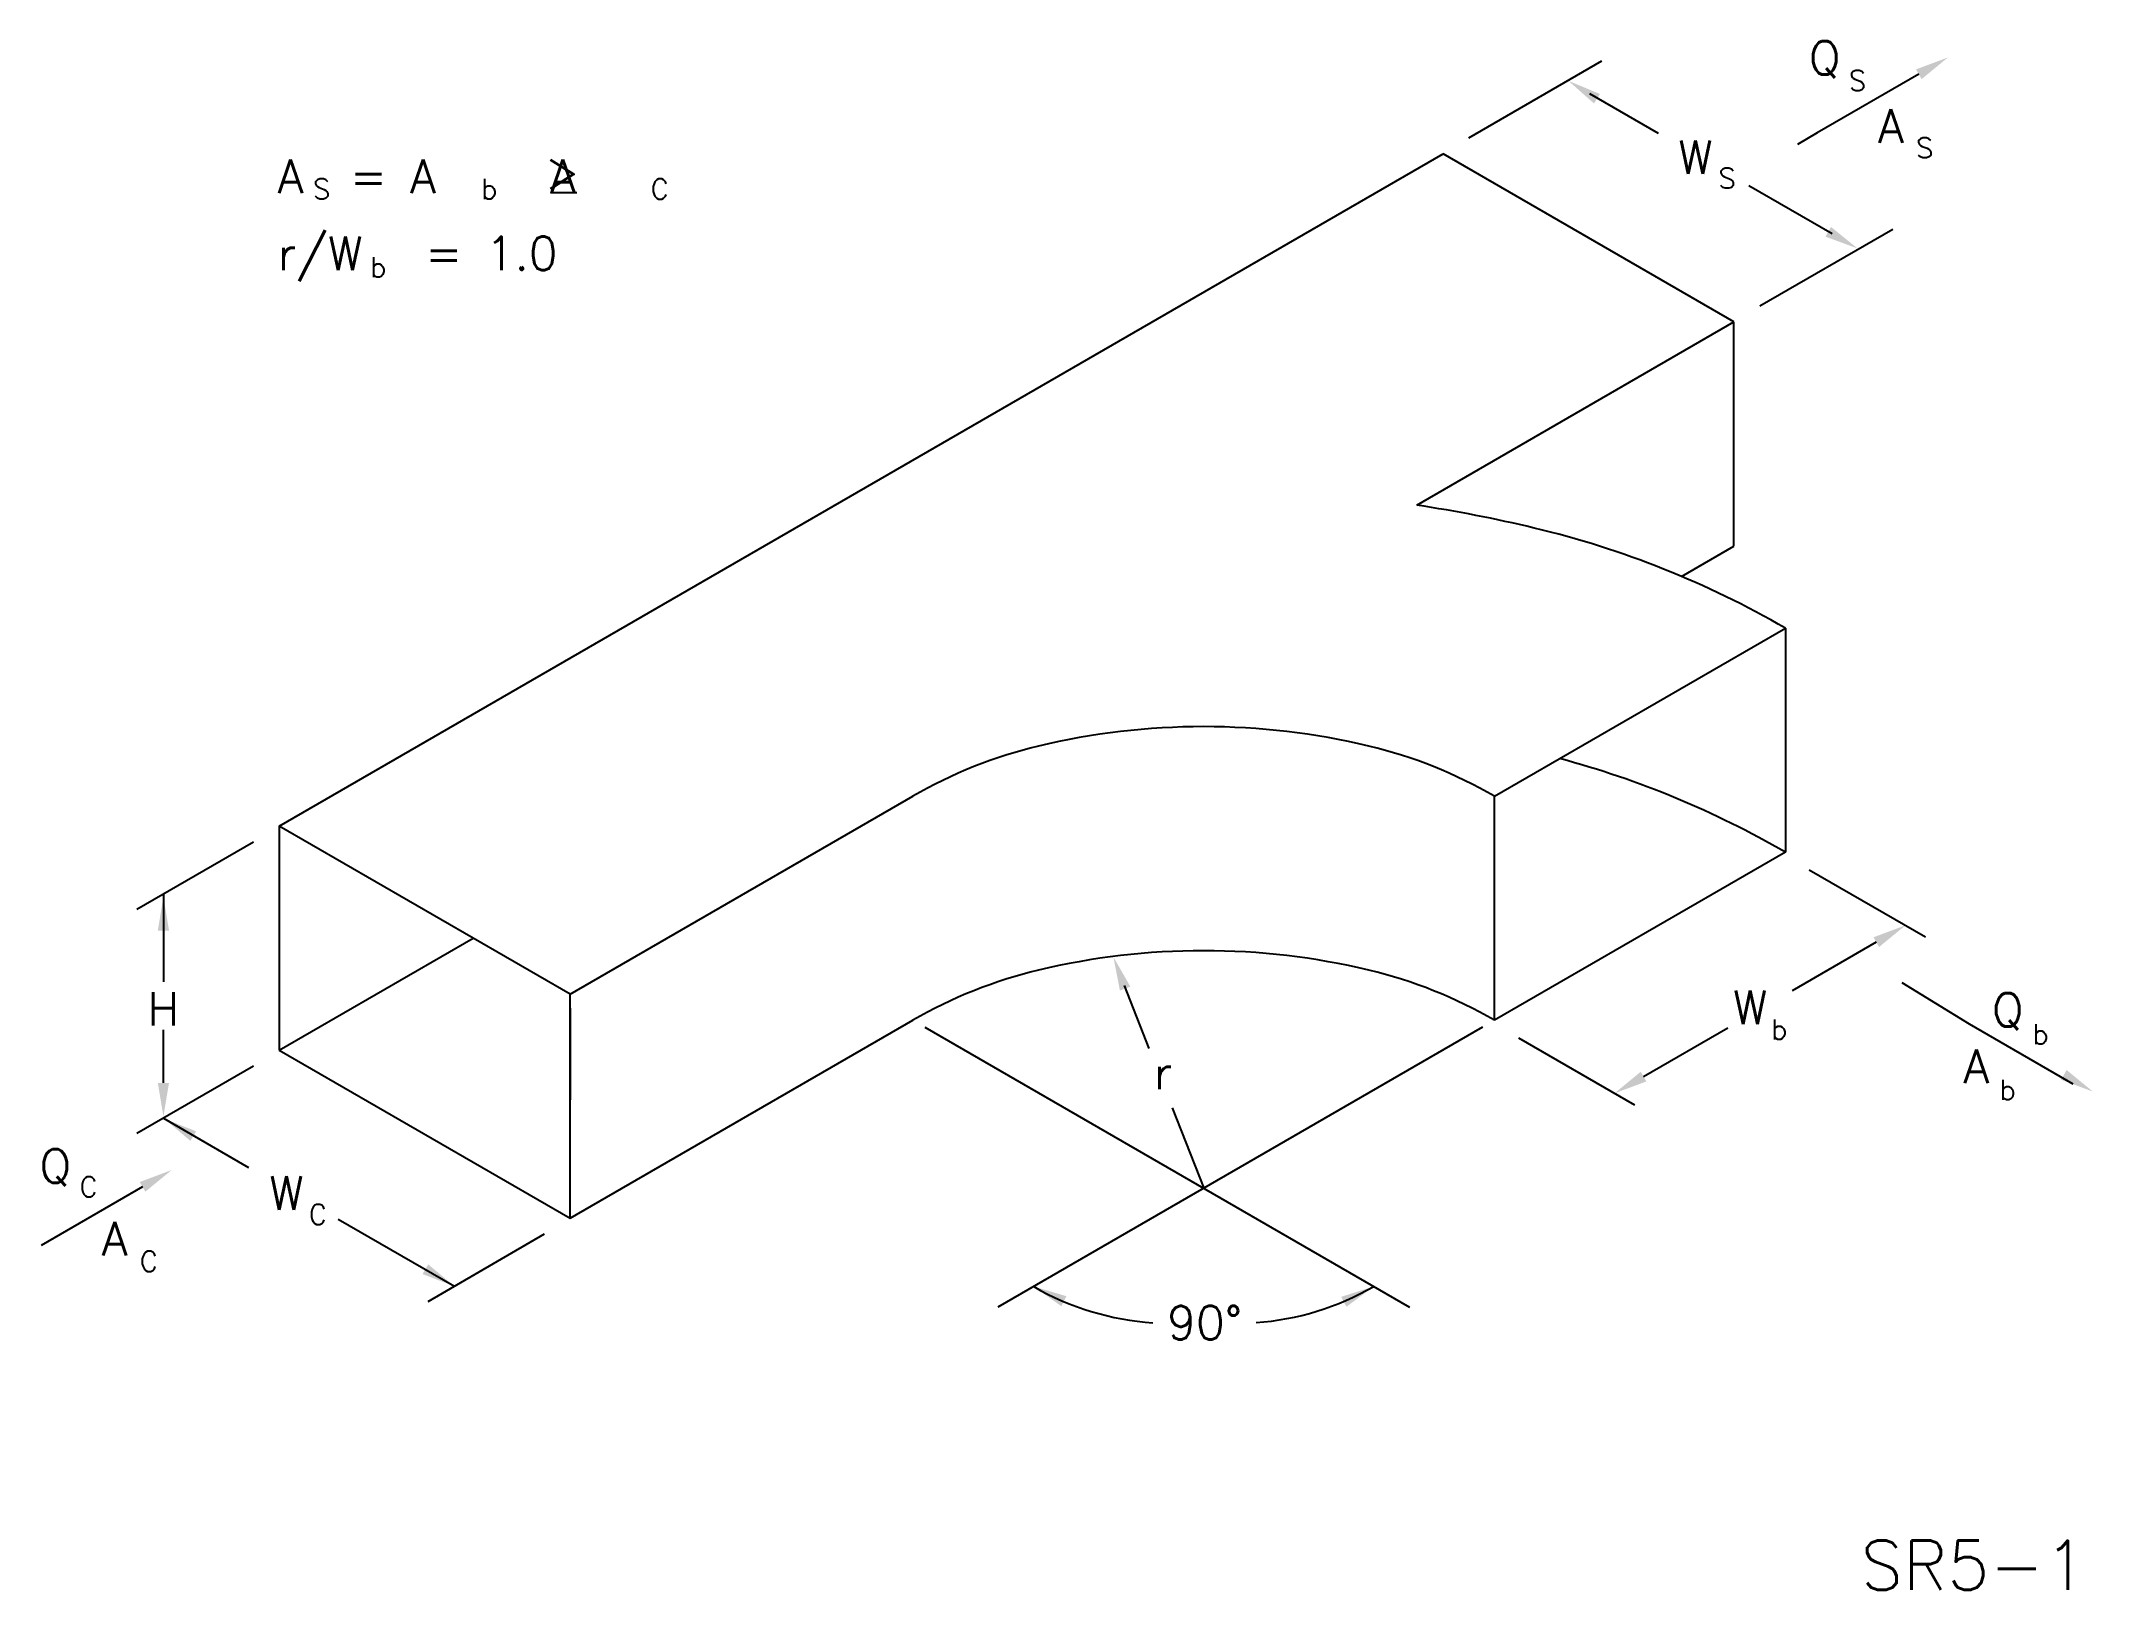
# Model space of a CAD drawing. Extents: x 0.62 to 9.78, y 0.52 to 7.44.
import ezdxf
from ezdxf.enums import TextEntityAlignment as Align

# ---------------------------------------------------------------- set-up
doc = ezdxf.new("R2010")
doc.units = 0
doc.header["$MEASUREMENT"] = 0
doc.layers.get('0').update_dxf_attribs({"linetype": 'CONTINUOUS'})
doc.layers.add('NUMBER', color=7, linetype='CONTINUOUS')
doc.styles.add('ROMANS', font='romans')

msp = doc.modelspace()

# ---------------------------------------------------------------- linework, layer by layer
for p, q in [((6.9928, 7.0055), (7.5864, 7.3482)), ((9.0015, 7.289), (8.5482, 7.0273)), ((7.8391, 7.0242), (7.5319, 7.2016)), ((8.5482, 7.0273), (8.4599, 6.9754)), ((1.6808, 3.9332), (6.877, 6.9332)), ((8.176, 6.1832), (6.877, 6.9332)), ((8.6142, 6.5767), (8.2427, 6.7912)), ((2.8913, 6.7612), (3.0089, 6.7612)), ((8.2918, 6.2555), (8.8854, 6.5982)), ((6.7601, 5.3657), (8.176, 6.1832)), ((8.176, 5.1832), (8.176, 6.1832)), ((7.9412, 5.0477), (8.176, 5.1832)), ((7.1074, 4.0662), (8.4064, 4.8162)), ((8.4064, 4.8162), (8.4064, 3.8162)), ((2.9799, 3.1832), (4.5093, 4.0662)), ((7.1074, 3.0662), (7.1074, 4.0662)), ((1.5651, 3.8609), (1.0445, 3.5603)), ((1.6808, 3.9332), (1.6808, 2.9332)), ((2.9799, 3.1832), (1.6808, 3.9332)), ((8.4064, 3.8162), (7.1074, 3.0662)), ((8.5124, 3.7377), (9.0309, 3.4384)), ((1.1635, 3.629), (1.1635, 3.2386)), ((1.6808, 2.9332), (2.5469, 3.4332)), ((8.8115, 3.415), (8.4357, 3.198)), ((5.453, 3.2212), (5.5635, 2.9398)), ((9.2273, 3.0488), (8.9269, 3.2337)), ((2.9799, 2.1832), (2.9799, 3.1832)), ((2.9799, 3.1207), (2.9799, 2.7119)), ((1.1635, 2.7864), (1.1635, 3.0238)), ((2.9799, 2.2457), (2.9799, 3.0719)), ((2.9799, 2.1832), (4.5093, 3.0662)), ((4.5634, 3.035), (6.7271, 1.7858)), ((7.0532, 3.035), (4.8896, 1.7858)), ((7.7723, 2.815), (8.1481, 3.032)), ((9.6901, 2.7816), (9.2273, 3.0488)), ((1.6808, 2.9332), (2.9799, 2.1832)), ((7.2134, 2.9877), (7.7318, 2.6884)), ((1.5651, 2.8609), (1.0445, 2.5603)), ((5.6673, 2.6753), (5.8083, 2.3162)), ((1.1635, 2.629), (1.5434, 2.4097)), ((1.0704, 2.3228), (0.6171, 2.0611)), ((1.9439, 2.1785), (2.4625, 1.879)), ((2.8641, 2.1109), (2.3435, 1.8103))]:
    msp.add_line(p, q)
for points in [[(8.4064, 4.8162, 0.072341), (7.2836, 5.2636, 0.021033), (6.7601, 5.3657, 0.058752)], [(5.8083, 4.3769, 0.058752), (5.0707, 4.2899, 0.072341), (4.5093, 4.0662, 0.106617)], [(7.1074, 4.0662, 0.072341), (6.546, 4.2899, 0.058752), (5.8083, 4.3769, 0.058752)], [(8.4064, 3.8162, 0.065244), (7.3986, 4.2344, 0.021033)], [(5.8083, 3.3769, 0.058752), (5.0707, 3.2899, 0.072341), (4.5093, 3.0662, 0.106617)], [(7.1074, 3.0662, 0.072341), (6.546, 3.2899, 0.058752), (5.8083, 3.3769, 0.058752)]]:
    msp.add_lwpolyline(points, format="xyb")
for centre, start, end in [((5.6626, 2.9403), 240, 266.22807), ((5.954, 2.9403), 274.11638, 300)]:
    msp.add_arc(centre, 1.2267, start, end)
for points in [[(8.989, 7.3106), (9.014, 7.2673), (9.1314, 7.364)], [(7.5511, 7.1586), (7.5776, 7.201), (7.4372, 7.2593)], [(8.6093, 6.6076), (8.5846, 6.5641), (8.7273, 6.5116)], [(1.1385, 3.467), (1.1885, 3.467), (1.1635, 3.617)], [(8.799, 3.4366), (8.824, 3.3933), (8.9414, 3.49)], [(5.4812, 3.2165), (5.4343, 3.199), (5.4054, 3.3483)], [(9.6615, 2.8443), (9.6365, 2.801), (9.7789, 2.7477)], [(1.1885, 2.7864), (1.1385, 2.7864), (1.1635, 2.6364)], [(7.7598, 2.8366), (7.7848, 2.7933), (7.6424, 2.74)], [(1.284, 2.5279), (1.3096, 2.5708), (1.168, 2.6263)], [(1.0579, 2.3444), (1.0829, 2.3011), (1.2003, 2.3978)], [(2.3459, 1.9767), (2.3206, 1.9336), (2.4625, 1.8791)], [(5.1732, 1.7899), (5.1951, 1.8348), (5.0492, 1.878)], [(6.4225, 1.8319), (6.4453, 1.7874), (6.5674, 1.878)]]:
    msp.add_solid(points)

# ---------------------------------------------------------------- texts
at = {"style": 'ROMANS'}
for s, height, p in [('Q', 0.15, (8.5103, 7.2872)), ('S', 0.09, (8.6888, 7.2152)), ('A', 0.15, (8.8191, 6.9825)), ('S', 0.09, (8.9889, 6.9156)), ('A  = A    A', 0.15, (1.6737, 6.7579)), ('>', 0.15, (2.8665, 6.7781)), ('S', 0.09, (1.8315, 6.7315)), ('b', 0.09, (2.5815, 6.7315)), ('C', 0.09, (3.3391, 6.7315)), ('r/W', 0.15, (1.6737, 6.4147)), ('= 1.0', 0.15, (2.3322, 6.4147)), ('b', 0.09, (2.0859, 6.3826)), ('W', 0.15, (8.1715, 3.049)), ('Q', 0.15, (9.3278, 3.0379)), ('b', 0.09, (8.3409, 2.9805)), ('b', 0.09, (9.5077, 2.9591)), ('A', 0.15, (9.2008, 2.7861)), ('b', 0.09, (9.3615, 2.7107)), ('Q', 0.15, (0.61, 2.341)), ('C', 0.09, (0.7885, 2.278)), ('A', 0.15, (0.8881, 2.0163)), ('C', 0.09, (1.0578, 1.9455))]:
    msp.add_text(s, height=height, dxfattribs=at).set_placement(p)
for s, height, p in [('W', 0.15, (8.0042, 6.8439)), ('S', 0.09, (8.1451, 6.7798)), ('H', 0.15, (1.1635, 3.0425)), ('r', 0.15, (5.6267, 2.7581)), ('W', 0.15, (1.713, 2.2198)), ('C', 0.09, (1.853, 2.1546)), ('90%%d', 0.15, (5.8125, 1.6414))]:
    msp.add_text(s, height=height, dxfattribs=at).set_placement(p, align=Align.CENTER)
at = {"layer": 'NUMBER', "style": 'ROMANS'}
msp.add_text('SR5-1', height=0.22, dxfattribs=at).set_placement((8.742, 0.5236))

doc.saveas('drawing.dxf')
